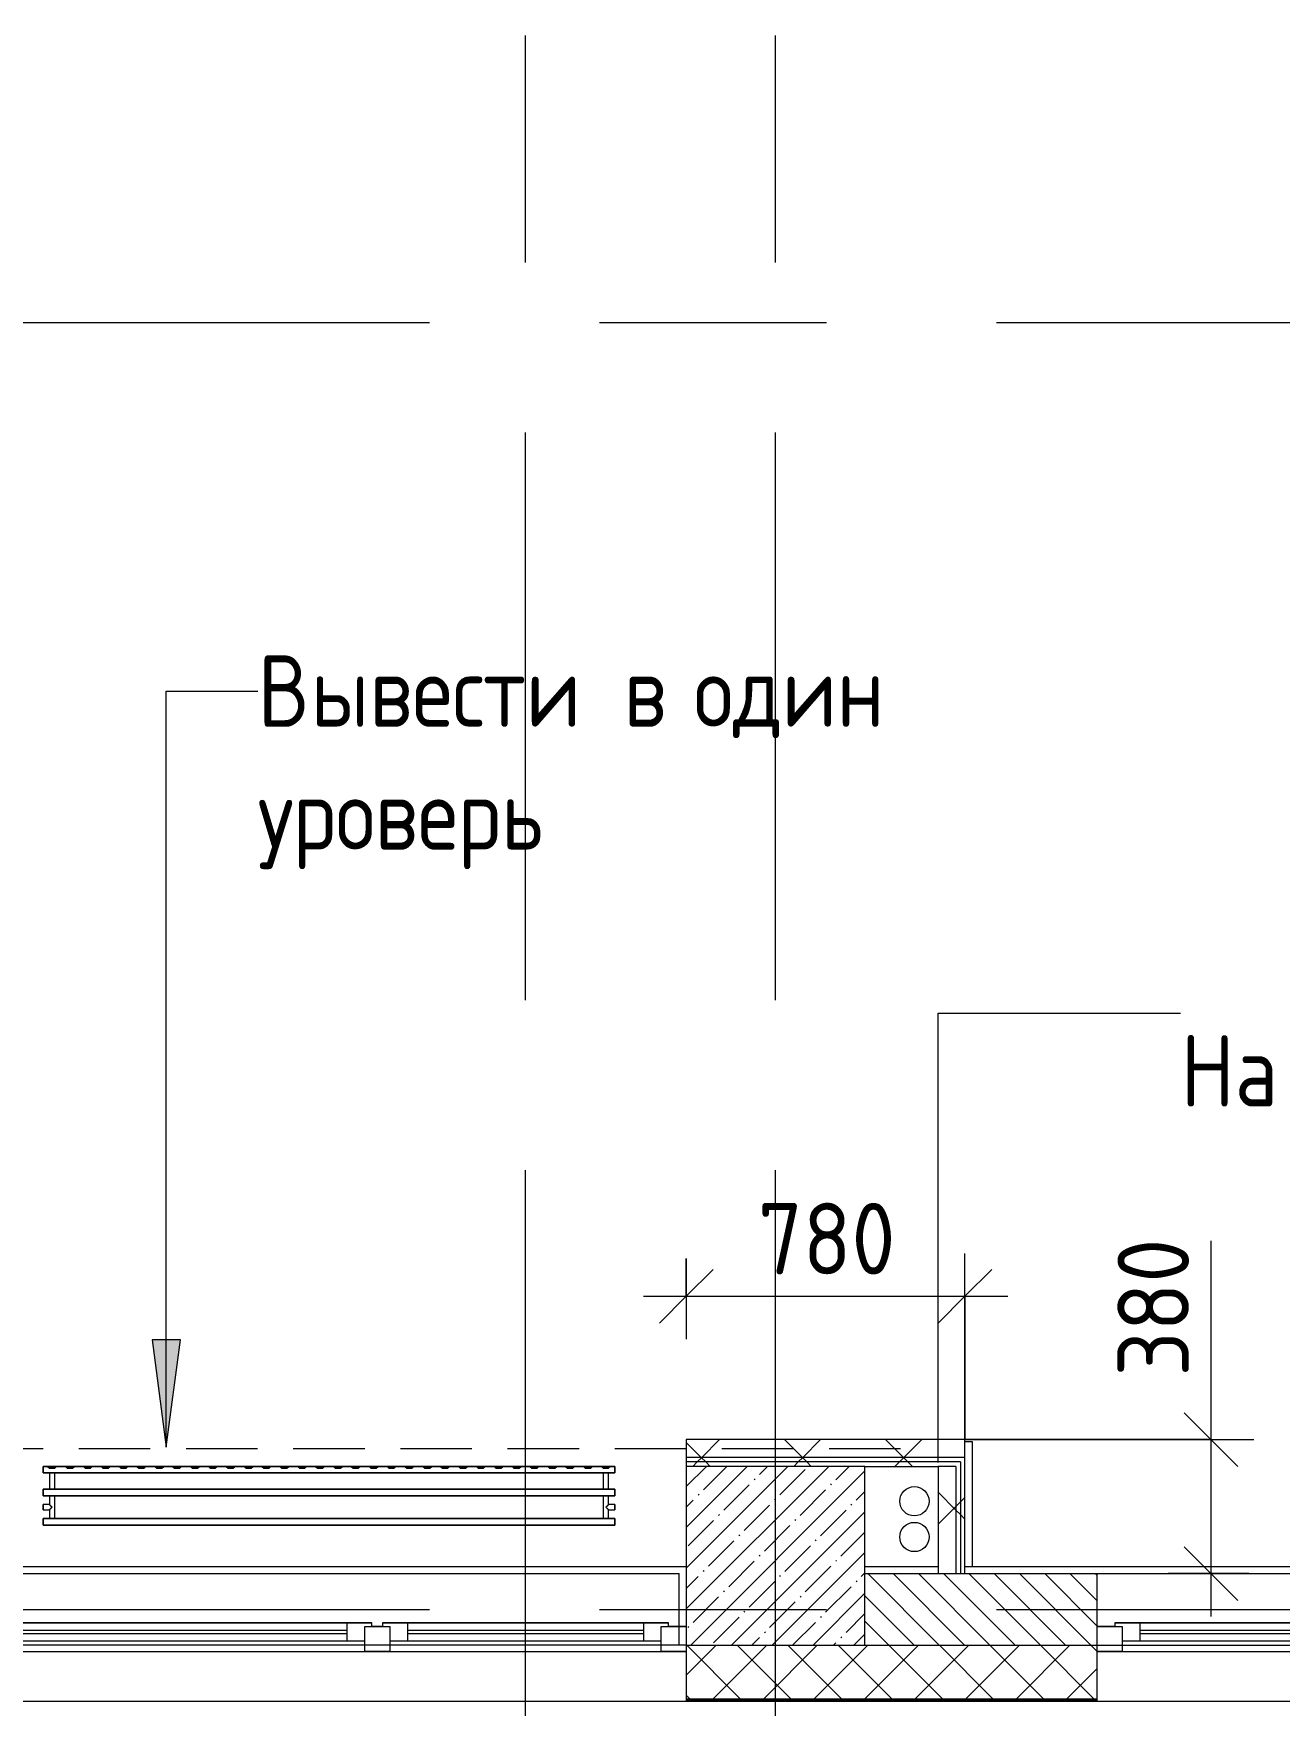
# Model space of a CAD drawing. Header units: millimetres. Extents: x 35143 to 244272, y -8553 to 29000.
# Drawn here: x 59083 to 62571, y -269 to 4409 of the extents above; entities that cross this region are included whole.
import ezdxf

# ---------------------------------------------------------------- set-up
doc = ezdxf.new("R2010")
doc.units = ezdxf.units.MM
doc.linetypes.add('ADSK_Штрих_ш2 п1', pattern=[300, 200, -100])
doc.linetypes.add('Осевая', pattern=[3175, 635, -476.25, 1587.5, -476.25])
for name, color, linetype, lineweight in [('A-ANNO-DIMS', 7, 'Continuous', 9), ('A-ANNO-DIMS-100', 7, 'Continuous', 9), ('A-DETL', 7, 'Continuous', 9), ('A-DETL-1', 7, 'ADSK_Штрих_ш2 п1', 9), ('A-GLAZ', 7, 'Continuous', 9), ('A-WALL', 7, 'Continuous', 9), ('A-WALL-1', 7, 'Continuous', 13), ('A-WALL-IDEN', 7, 'Continuous', 9), ('I-WALL', 7, 'Continuous', 9), ('S-COLS', 7, 'Continuous', 9), ('Оси', 7, 'Continuous', 9), ('Оси-2', 7, 'Осевая', 9)]:
    doc.layers.add(name, color=color, linetype=linetype, lineweight=lineweight)
for name, color, linetype, lineweight, true_color in [('A-FLOR-1', 7, 'Continuous', 9, 0xaaaaaa), ('A-WALL-2', 7, 'Continuous', 13, 0x008040), ('G-ANNO-TEXT-1', 7, 'Continuous', 9, 0x3c3c3c), ('I-WALL-2', 7, 'Continuous', 9, 0x008040), ('M-EQPM-1', 7, 'Continuous', 9, 0xaaaaaa)]:
    doc.layers.add(name, color=color, linetype=linetype, lineweight=lineweight, true_color=true_color)
doc.styles.add('GOST Common_1', font='GOST_Common.ttf', dxfattribs={"width": 0.9, "height": 200})
doc.styles.add('ISOCPEUR_1', font='isocpeur.ttf', dxfattribs={"width": 0.9, "height": 200})
doc.dimstyles.new('ISO-2_0_0_9К_Средний_округл2', dxfattribs={"dimscale": 304.8, "dimtxt": 199.196235, "dimasz": 0.492126, "dimexe": 0.393701, "dimexo": 0, "dimgap": 0, "dimtad": 1, "dimdec": 0, "dimrnd": 10, "dimzin": 0, "dimdsep": 46, "dimtxsty": 'ISOCPEUR_1', "dimblk1": 'OBLIQUE', "dimblk2": 'OBLIQUE', "dimsah": 1, "dimcen": 0.09, "dimdle": 0.393701, "dimazin": 0, "dimtfac": 1, "dimtdec": 4, "dimtix": 1, "dimtmove": 0, "dimatfit": 3, "dimfxl": 1, "dimtvp": 1, "dimtolj": 1, "dimtzin": 0, "dimarcsym": 2})
doc.dimstyles.new('ISO-2_0_0_9К_Средний_округл2_1', dxfattribs={"dimscale": 304.8, "dimtxt": 199.196235, "dimasz": 0.492126, "dimexe": 0.393701, "dimexo": 0, "dimgap": 0, "dimtad": 1, "dimdec": 0, "dimrnd": 10, "dimzin": 0, "dimdsep": 46, "dimtxsty": 'ISOCPEUR_1', "dimblk1": 'OBLIQUE', "dimblk2": 'OBLIQUE', "dimsah": 1, "dimcen": 0.09, "dimdle": 0.393701, "dimazin": 0, "dimtfac": 1, "dimtdec": 4, "dimtix": 1, "dimtmove": 1, "dimatfit": 3, "dimfxl": 1, "dimtvp": 1, "dimtolj": 1, "dimtzin": 0, "dimarcsym": 2})
pattern_1 = [(45, (0, 0), (-141.42136, 141.42136), []), (135, (0, 0), (-141.42136, -141.42136), [])]

# ---------------------------------------------------------------- blocks, each defined once
blk = doc.blocks.new('BSC_Колонна _Прямоугольная - 500х500-V9-План монтажа стен и перегородок 2 этажа в осях 12-23')
at = {"layer": 'S-COLS'}
h = blk.add_hatch(dxfattribs=at)
h.set_pattern_fill('FP_10', color=256, style=0, pattern_type=2)
h.set_pattern_definition([(45, (-61160, -150), (-57.02463, 57.02463), []), (45, (-61102.975, -150), (-57.02463, 57.02463), [100.806, -20.161, 3.353, -16.808])])
h.paths.add_polyline_path([(-250, -250), (250, -250), (250, 250), (-250, 250), (-250, 184.5)])
for p, q in [((250, 250), (-250, 250)), ((-250, 250), (-250, -250)), ((250, -250), (250, 250)), ((-250, -250), (250, -250))]:
    blk.add_line(p, q, dxfattribs=at)
blk = doc.blocks.new('120_Окно_СКБ_2Ст - 120_Окно_СКБ_2Ст 3100х2500 _мал_створка слева_-22446080-План монтажа стен и перегородок 2 этажа в осях 12-23')
at = {"layer": 'A-GLAZ'}
for p, q in [((-1550, -127), (-1550, -57)), ((-1550, -57), (-1480, -57)), ((1550, -57), (-1550, -57)), ((-1480, -57), (-1480, -127)), ((650, -87), (-1480, -87)), ((-1480, -87), (-1480, -127)), ((-1430, -137), (-1430, -87)), ((600, -137), (600, -87)), ((650, -127), (650, -57)), ((650, -57), (720, -57)), ((650, -127), (650, -87)), ((720, -57), (720, -127)), ((1480, -87), (720, -87)), ((720, -87), (720, -127)), ((770, -137), (770, -87)), ((1430, -137), (1430, -87)), ((1480, -127), (1480, -57)), ((1480, -57), (1550, -57)), ((1480, -127), (1480, -87)), ((1550, -57), (1550, -127)), ((-1480, -127), (-1550, -127)), ((-1550, -127), (-1500, -127)), ((-1480, -127), (-1500, -127)), ((-1500, -127), (-1500, -137)), ((-1500, -137), (670, -137)), ((670, -137), (-1500, -137)), ((-1430, -107), (600, -107)), ((600, -117), (-1430, -117)), ((720, -127), (650, -127)), ((670, -127), (650, -127)), ((670, -127), (700, -127)), ((670, -137), (670, -127)), ((720, -127), (700, -127)), ((700, -127), (700, -137)), ((700, -137), (1500, -137)), ((1500, -137), (700, -137)), ((770, -107), (1430, -107)), ((1430, -117), (770, -117)), ((1550, -127), (1480, -127)), ((1500, -127), (1480, -127)), ((1500, -127), (1550, -127)), ((1500, -137), (1500, -127))]:
    blk.add_line(p, q, dxfattribs=at)
blk = doc.blocks.new('120_Окно_СКБ_2Ст - 120_Окно_СКБ_2Ст 2100х2500 _мал створка СЛЕВА_-22446485-План монтажа стен и перегородок 2 этажа в осях 12-23')
at = {"layer": 'A-GLAZ'}
for p, q in [((-1050, -127), (-1050, -57)), ((-1050, -57), (-980, -57)), ((1050, -57), (-1050, -57)), ((-980, -57), (-980, -127)), ((-220, -87), (-980, -87)), ((-980, -87), (-980, -127)), ((-930, -137), (-930, -87)), ((-270, -137), (-270, -87)), ((-220, -127), (-220, -57)), ((-220, -57), (-150, -57)), ((-220, -127), (-220, -87)), ((-150, -57), (-150, -127)), ((980, -87), (-150, -87)), ((-150, -87), (-150, -127)), ((-100, -137), (-100, -87)), ((930, -137), (930, -87)), ((980, -127), (980, -57)), ((980, -57), (1050, -57)), ((980, -127), (980, -87)), ((1050, -57), (1050, -127)), ((-980, -127), (-1050, -127)), ((-1050, -127), (-1000, -127)), ((-980, -127), (-1000, -127)), ((-1000, -127), (-1000, -137)), ((-1000, -137), (-200, -137)), ((-200, -137), (-1000, -137)), ((-930, -107), (-270, -107)), ((-270, -117), (-930, -117)), ((-150, -127), (-220, -127)), ((-200, -127), (-220, -127)), ((-200, -127), (-170, -127)), ((-200, -137), (-200, -127)), ((-150, -127), (-170, -127)), ((-170, -127), (-170, -137)), ((-170, -137), (1000, -137)), ((1000, -137), (-170, -137)), ((-100, -107), (930, -107)), ((930, -117), (-100, -117)), ((1050, -127), (980, -127)), ((1000, -127), (980, -127)), ((1000, -127), (1050, -127)), ((1000, -137), (1000, -127))]:
    blk.add_line(p, q, dxfattribs=at)
blk = doc.blocks.new('radiator_prado_classic_z_tip_30_po exemplyaru - Classic Z Тип 30-500-V59-План монтажа стен и перегородок 2 этажа в осях 12-23')
at = {"layer": 'M-EQPM-1'}
for p, q in [((0, 228), (0, 210)), ((1600, 228), (0, 228)), ((0, 210), (0, 228)), ((0, 228), (12.5, 228)), ((0, 210), (1600, 210)), ((17.5, 210), (0, 210)), ((12.5, 228), (37.5, 228)), ((37.5, 228), (12.5, 228)), ((12.5, 228), (37.5, 228)), ((12.5, 228), (17.5, 223)), ((12.5, 228), (17.5, 223)), ((32.5, 223), (17.5, 223)), ((17.5, 223), (32.5, 223)), ((17.5, 210), (17.5, 164)), ((17.5, 210), (17.5, 164)), ((32.5, 210), (17.5, 210)), ((17.5, 210), (32.5, 210)), ((32.5, 210), (17.5, 210)), ((17.5, 210), (32.5, 210)), ((31.5, 210), (18.5, 210)), ((32.5, 223), (37.5, 228)), ((37.5, 228), (32.5, 223)), ((32.5, 164), (32.5, 210)), ((32.5, 164), (32.5, 210)), ((1567.5, 210), (32.5, 210)), ((37.5, 228), (62.5, 228)), ((62.5, 228), (87.5, 228)), ((87.5, 228), (62.5, 228)), ((62.5, 228), (87.5, 228)), ((62.5, 228), (67.5, 223)), ((62.5, 228), (67.5, 223)), ((82.5, 223), (67.5, 223)), ((67.5, 223), (82.5, 223)), ((82.5, 223), (87.5, 228)), ((87.5, 228), (82.5, 223)), ((87.5, 228), (112.5, 228)), ((112.5, 228), (137.5, 228)), ((137.5, 228), (112.5, 228)), ((112.5, 228), (137.5, 228)), ((112.5, 228), (117.5, 223)), ((112.5, 228), (117.5, 223)), ((132.5, 223), (117.5, 223)), ((117.5, 223), (132.5, 223)), ((132.5, 223), (137.5, 228)), ((137.5, 228), (132.5, 223)), ((138.4, 228), (162.5, 228)), ((162.5, 228), (187.5, 228)), ((187.5, 228), (162.5, 228)), ((162.5, 228), (187.5, 228)), ((162.5, 228), (167.5, 223)), ((162.5, 228), (167.5, 223)), ((182.5, 223), (167.5, 223)), ((167.5, 223), (182.5, 223)), ((182.5, 223), (187.5, 228)), ((187.5, 228), (182.5, 223)), ((187.5, 228), (212.5, 228)), ((212.5, 228), (237.5, 228)), ((237.5, 228), (212.5, 228)), ((212.5, 228), (237.5, 228)), ((212.5, 228), (217.5, 223)), ((212.5, 228), (217.5, 223)), ((232.5, 223), (217.5, 223)), ((217.5, 223), (232.5, 223)), ((232.5, 223), (237.5, 228)), ((237.5, 228), (232.5, 223)), ((237.5, 228), (262.5, 228)), ((262.5, 228), (287.5, 228)), ((287.5, 228), (262.5, 228)), ((262.5, 228), (287.5, 228)), ((262.5, 228), (267.5, 223)), ((262.5, 228), (267.5, 223)), ((282.5, 223), (267.5, 223)), ((267.5, 223), (282.5, 223)), ((282.5, 223), (287.5, 228)), ((287.5, 228), (282.5, 223)), ((287.5, 228), (312.5, 228)), ((312.5, 228), (337.5, 228)), ((337.5, 228), (312.5, 228)), ((312.5, 228), (337.5, 228)), ((312.5, 228), (317.5, 223)), ((312.5, 228), (317.5, 223)), ((332.5, 223), (317.5, 223)), ((317.5, 223), (332.5, 223)), ((332.5, 223), (337.5, 228)), ((337.5, 228), (332.5, 223)), ((337.5, 228), (362.5, 228)), ((362.5, 228), (387.5, 228)), ((387.5, 228), (362.5, 228)), ((362.5, 228), (387.5, 228)), ((362.5, 228), (367.5, 223)), ((362.5, 228), (367.5, 223)), ((382.5, 223), (367.5, 223)), ((367.5, 223), (382.5, 223)), ((382.5, 223), (387.5, 228)), ((387.5, 228), (382.5, 223)), ((387.5, 228), (412.5, 228)), ((412.5, 228), (437.5, 228)), ((437.5, 228), (412.5, 228)), ((412.5, 228), (437.5, 228)), ((412.5, 228), (417.5, 223)), ((412.5, 228), (417.5, 223)), ((432.5, 223), (417.5, 223)), ((417.5, 223), (432.5, 223)), ((432.5, 223), (437.5, 228)), ((437.5, 228), (432.5, 223)), ((437.5, 228), (462.5, 228)), ((462.5, 228), (487.5, 228)), ((487.5, 228), (462.5, 228)), ((462.5, 228), (487.5, 228)), ((462.5, 228), (467.5, 223)), ((462.5, 228), (467.5, 223)), ((482.5, 223), (467.5, 223)), ((467.5, 223), (482.5, 223)), ((482.5, 223), (487.5, 228)), ((487.5, 228), (482.5, 223)), ((487.5, 228), (512.5, 228)), ((512.5, 228), (537.5, 228)), ((537.5, 228), (512.5, 228)), ((512.5, 228), (537.5, 228)), ((512.5, 228), (517.5, 223)), ((512.5, 228), (517.5, 223)), ((532.5, 223), (517.5, 223)), ((517.5, 223), (532.5, 223)), ((532.5, 223), (537.5, 228)), ((537.5, 228), (532.5, 223)), ((537.5, 228), (562.5, 228)), ((562.5, 228), (587.5, 228)), ((587.5, 228), (562.5, 228)), ((562.5, 228), (587.5, 228)), ((562.5, 228), (567.5, 223)), ((562.5, 228), (567.5, 223)), ((582.5, 223), (567.5, 223)), ((567.5, 223), (582.5, 223)), ((582.5, 223), (587.5, 228)), ((587.5, 228), (582.5, 223)), ((587.5, 228), (612.5, 228)), ((612.5, 228), (637.5, 228)), ((637.5, 228), (612.5, 228)), ((612.5, 228), (637.5, 228)), ((612.5, 228), (617.5, 223)), ((612.5, 228), (617.5, 223)), ((632.5, 223), (617.5, 223)), ((617.5, 223), (632.5, 223)), ((632.5, 223), (637.5, 228)), ((637.5, 228), (632.5, 223)), ((637.5, 228), (662.5, 228)), ((662.5, 228), (687.5, 228)), ((687.5, 228), (662.5, 228)), ((662.5, 228), (687.5, 228)), ((662.5, 228), (667.5, 223)), ((662.5, 228), (667.5, 223)), ((682.5, 223), (667.5, 223)), ((667.5, 223), (682.5, 223)), ((682.5, 223), (687.5, 228)), ((687.5, 228), (682.5, 223)), ((687.5, 228), (712.5, 228)), ((712.5, 228), (737.5, 228)), ((737.5, 228), (712.5, 228)), ((712.5, 228), (737.5, 228)), ((712.5, 228), (717.5, 223)), ((712.5, 228), (717.5, 223)), ((732.5, 223), (717.5, 223)), ((717.5, 223), (732.5, 223)), ((732.5, 223), (737.5, 228)), ((737.5, 228), (732.5, 223)), ((737.5, 228), (762.5, 228)), ((762.5, 228), (787.5, 228)), ((787.5, 228), (762.5, 228)), ((762.5, 228), (787.5, 228)), ((762.5, 228), (767.5, 223)), ((762.5, 228), (767.5, 223)), ((782.5, 223), (767.5, 223)), ((767.5, 223), (782.5, 223)), ((782.5, 223), (787.5, 228)), ((787.5, 228), (782.5, 223)), ((787.5, 228), (812.5, 228)), ((812.5, 228), (837.5, 228)), ((837.5, 228), (812.5, 228)), ((812.5, 228), (837.5, 228)), ((812.5, 228), (817.5, 223)), ((812.5, 228), (817.5, 223)), ((832.5, 223), (817.5, 223)), ((817.5, 223), (832.5, 223)), ((832.5, 223), (837.5, 228)), ((837.5, 228), (832.5, 223)), ((837.5, 228), (862.5, 228)), ((862.5, 228), (887.5, 228)), ((887.5, 228), (862.5, 228)), ((862.5, 228), (887.5, 228)), ((862.5, 228), (867.5, 223)), ((862.5, 228), (867.5, 223)), ((882.5, 223), (867.5, 223)), ((867.5, 223), (882.5, 223)), ((882.5, 223), (887.5, 228)), ((887.5, 228), (882.5, 223)), ((887.5, 228), (912.5, 228)), ((912.5, 228), (937.5, 228)), ((937.5, 228), (912.5, 228)), ((912.5, 228), (937.5, 228)), ((912.5, 228), (917.5, 223)), ((912.5, 228), (917.5, 223)), ((932.5, 223), (917.5, 223)), ((917.5, 223), (932.5, 223)), ((932.5, 223), (937.5, 228)), ((937.5, 228), (932.5, 223)), ((937.5, 228), (962.5, 228)), ((962.5, 228), (987.5, 228)), ((987.5, 228), (962.5, 228)), ((962.5, 228), (987.5, 228)), ((962.5, 228), (967.5, 223)), ((962.5, 228), (967.5, 223)), ((982.5, 223), (967.5, 223)), ((967.5, 223), (982.5, 223)), ((982.5, 223), (987.5, 228)), ((987.5, 228), (982.5, 223)), ((987.5, 228), (1012.5, 228)), ((1012.5, 228), (1037.5, 228)), ((1037.5, 228), (1012.5, 228)), ((1012.5, 228), (1037.5, 228)), ((1012.5, 228), (1017.5, 223)), ((1012.5, 228), (1017.5, 223)), ((1032.5, 223), (1017.5, 223)), ((1017.5, 223), (1032.5, 223)), ((1032.5, 223), (1037.5, 228)), ((1037.5, 228), (1032.5, 223)), ((1037.5, 228), (1062.5, 228)), ((1062.5, 228), (1087.5, 228)), ((1087.5, 228), (1062.5, 228)), ((1062.5, 228), (1087.5, 228)), ((1062.5, 228), (1067.5, 223)), ((1062.5, 228), (1067.5, 223)), ((1082.5, 223), (1067.5, 223)), ((1067.5, 223), (1082.5, 223)), ((1082.5, 223), (1087.5, 228)), ((1087.5, 228), (1082.5, 223)), ((1087.5, 228), (1112.5, 228)), ((1112.5, 228), (1137.5, 228)), ((1137.5, 228), (1112.5, 228)), ((1112.5, 228), (1137.5, 228)), ((1112.5, 228), (1117.5, 223)), ((1112.5, 228), (1117.5, 223)), ((1132.5, 223), (1117.5, 223)), ((1117.5, 223), (1132.5, 223)), ((1132.5, 223), (1137.5, 228)), ((1137.5, 228), (1132.5, 223)), ((1137.5, 228), (1162.5, 228)), ((1162.5, 228), (1187.5, 228)), ((1187.5, 228), (1162.5, 228)), ((1162.5, 228), (1187.5, 228)), ((1162.5, 228), (1167.5, 223)), ((1162.5, 228), (1167.5, 223)), ((1182.5, 223), (1167.5, 223)), ((1167.5, 223), (1182.5, 223)), ((1182.5, 223), (1187.5, 228)), ((1187.5, 228), (1182.5, 223)), ((1187.5, 228), (1212.5, 228)), ((1212.5, 228), (1237.5, 228)), ((1237.5, 228), (1212.5, 228)), ((1212.5, 228), (1237.5, 228)), ((1212.5, 228), (1217.5, 223)), ((1212.5, 228), (1217.5, 223)), ((1232.5, 223), (1217.5, 223)), ((1217.5, 223), (1232.5, 223)), ((1232.5, 223), (1237.5, 228)), ((1237.5, 228), (1232.5, 223)), ((1237.5, 228), (1262.5, 228)), ((1262.5, 228), (1287.5, 228)), ((1287.5, 228), (1262.5, 228)), ((1262.5, 228), (1287.5, 228)), ((1262.5, 228), (1267.5, 223)), ((1262.5, 228), (1267.5, 223)), ((1282.5, 223), (1267.5, 223)), ((1267.5, 223), (1282.5, 223)), ((1282.5, 223), (1287.5, 228)), ((1287.5, 228), (1282.5, 223)), ((1287.5, 228), (1312.5, 228)), ((1312.5, 228), (1337.5, 228)), ((1337.5, 228), (1312.5, 228)), ((1312.5, 228), (1337.5, 228)), ((1312.5, 228), (1317.5, 223)), ((1312.5, 228), (1317.5, 223)), ((1332.5, 223), (1317.5, 223)), ((1317.5, 223), (1332.5, 223)), ((1332.5, 223), (1337.5, 228)), ((1337.5, 228), (1332.5, 223)), ((1337.5, 228), (1362.5, 228)), ((1362.5, 228), (1387.5, 228)), ((1387.5, 228), (1362.5, 228)), ((1362.5, 228), (1387.5, 228)), ((1362.5, 228), (1367.5, 223)), ((1362.5, 228), (1367.5, 223)), ((1382.5, 223), (1367.5, 223)), ((1367.5, 223), (1382.5, 223)), ((1382.5, 223), (1387.5, 228)), ((1387.5, 228), (1382.5, 223)), ((1387.5, 228), (1412.5, 228)), ((1437.5, 228), (1412.5, 228)), ((1412.5, 228), (1437.5, 228)), ((1412.5, 228), (1417.5, 223)), ((1412.5, 228), (1417.5, 223)), ((1412.6, 228), (1437.5, 228)), ((1432.5, 223), (1417.5, 223)), ((1417.5, 223), (1432.5, 223)), ((1432.5, 223), (1437.5, 228)), ((1437.5, 228), (1432.5, 223)), ((1437.5, 228), (1462.5, 228)), ((1462.5, 228), (1487.5, 228)), ((1487.5, 228), (1462.5, 228)), ((1462.5, 228), (1487.5, 228)), ((1462.5, 228), (1467.5, 223)), ((1462.5, 228), (1467.5, 223)), ((1482.5, 223), (1467.5, 223)), ((1467.5, 223), (1482.5, 223)), ((1482.5, 223), (1487.5, 228)), ((1487.5, 228), (1482.5, 223)), ((1487.5, 228), (1512.5, 228)), ((1512.5, 228), (1537.5, 228)), ((1537.5, 228), (1512.5, 228)), ((1512.5, 228), (1537.5, 228)), ((1512.5, 228), (1517.5, 223)), ((1512.5, 228), (1517.5, 223)), ((1532.5, 223), (1517.5, 223)), ((1517.5, 223), (1532.5, 223)), ((1532.5, 223), (1537.5, 228)), ((1537.5, 228), (1532.5, 223)), ((1537.5, 228), (1562.5, 228)), ((1562.5, 228), (1587.5, 228)), ((1587.5, 228), (1562.5, 228)), ((1562.5, 228), (1587.5, 228)), ((1562.5, 228), (1567.5, 223)), ((1562.5, 228), (1567.5, 223)), ((1582.5, 223), (1567.5, 223)), ((1567.5, 223), (1582.5, 223)), ((1567.5, 210), (1567.5, 164)), ((1567.5, 210), (1567.5, 164)), ((1582.2, 210), (1567.5, 210)), ((1567.5, 210), (1582.5, 210)), ((1567.8, 210), (1567.5, 210)), ((1567.5, 210), (1576.9, 210)), ((1582.5, 210), (1567.8, 210)), ((1581.5, 210), (1568.5, 210)), ((1576.9, 210), (1578.7, 210)), ((1578.7, 210), (1582.2, 210)), ((1582.5, 210), (1582.2, 210)), ((1582.2, 210), (1582.5, 210)), ((1582.5, 223), (1587.5, 228)), ((1587.5, 228), (1582.5, 223)), ((1582.5, 164), (1582.5, 210)), ((1582.5, 164), (1582.5, 210)), ((1600, 210), (1582.5, 210)), ((1587.5, 228), (1600, 228)), ((1600, 210), (1600, 228)), ((1600, 228), (1600, 210)), ((1600, 164), (0, 164)), ((0, 164), (0, 146)), ((0, 146), (0, 164)), ((0, 164), (17.5, 164)), ((0, 146), (1600, 146)), ((17.5, 146), (0, 146)), ((32.5, 164), (17.5, 164)), ((17.5, 164), (17.8, 164)), ((17.8, 164), (17.5, 164)), ((17.5, 164), (32.5, 164)), ((17.5, 146), (17.5, 121.5)), ((17.5, 146), (17.5, 121.5)), ((17.5, 146), (32.5, 146)), ((17.8, 146), (17.5, 146)), ((17.5, 146), (32.5, 146)), ((32.5, 146), (17.5, 146)), ((17.8, 164), (18.5, 164)), ((18.5, 164), (17.8, 164)), ((18.5, 146), (17.8, 146)), ((18.5, 164), (21.2, 164)), ((19.7, 164), (18.5, 164)), ((18.5, 164), (31.5, 164)), ((23.1, 146), (18.5, 146)), ((31.5, 146), (18.5, 146)), ((32.5, 164), (19.7, 164)), ((21.2, 164), (32.5, 164)), ((25, 146), (23.1, 146)), ((26.9, 146), (25, 146)), ((28.7, 146), (26.9, 146)), ((30.3, 146), (28.7, 146)), ((31.5, 146), (30.3, 146)), ((32.2, 146), (31.5, 146)), ((32.5, 146), (32.2, 146)), ((32.5, 164), (1567.5, 164)), ((32.5, 82), (32.5, 146)), ((32.5, 82), (32.5, 146)), ((1567.5, 146), (32.5, 146)), ((1582.2, 164), (1567.5, 164)), ((1567.5, 164), (1582.5, 164)), ((1582.5, 164), (1567.5, 164)), ((1567.5, 164), (1582.5, 164)), ((1567.5, 146), (1567.5, 82)), ((1567.5, 146), (1567.5, 82)), ((1567.5, 146), (1580.3, 146)), ((1582.5, 146), (1567.5, 146)), ((1567.5, 146), (1578.7, 146)), ((1582.5, 146), (1567.5, 146)), ((1568.5, 164), (1581.5, 164)), ((1581.5, 146), (1568.5, 146)), ((1578.7, 146), (1582.5, 146)), ((1580.3, 146), (1582.5, 146)), ((1582.5, 164), (1582.2, 164)), ((1582.5, 164), (1600, 164)), ((1582.5, 121.5), (1582.5, 146)), ((1582.5, 121.5), (1582.5, 146)), ((1600, 146), (1582.5, 146)), ((1600, 146), (1600, 164)), ((1600, 164), (1600, 146)), ((17.5, 121.5), (0, 121.5)), ((17.5, 121.5), (0, 121.5)), ((0, 121.5), (0, 121.2)), ((0, 106.5), (0, 121.5)), ((0, 121.2), (0, 106.8)), ((0, 121.2), (0, 120.5)), ((0, 120.5), (0, 121.2)), ((0, 121.2), (0, 121.2)), ((0, 120.5), (0, 119.3)), ((0, 119.3), (0, 120.5)), ((0, 119.3), (0, 117.8)), ((0, 117.8), (0, 119.3)), ((0, 117.8), (0, 115.9)), ((0, 115.9), (0, 117.8)), ((0, 115.9), (0, 114)), ((0, 114), (0, 115.9)), ((0, 114), (0, 112.1)), ((0, 112.1), (0, 114)), ((0, 112.1), (0, 110.2)), ((0, 110.2), (0, 112.1)), ((0, 110.2), (0, 108.7)), ((0, 108.7), (0, 110.2)), ((0, 108.7), (0, 106.8)), ((0, 106.8), (0, 108.7)), ((0, 106.8), (0, 106.5)), ((0, 106.8), (0, 106.8)), ((0, 106.5), (17.5, 106.5)), ((0, 106.5), (17.5, 106.5)), ((17.5, 106.5), (17.5, 82)), ((17.5, 106.5), (17.5, 82)), ((1600, 121.5), (1582.5, 121.5)), ((1600, 121.5), (1582.5, 121.5)), ((1582.5, 82), (1582.5, 106.5)), ((1582.5, 106.5), (1600, 106.5)), ((1582.5, 82), (1582.5, 106.5)), ((1582.5, 106.5), (1600, 106.5)), ((1600, 121.5), (1600, 106.5)), ((1600, 121.2), (1600, 121.5)), ((1600, 121.5), (1600, 121.2)), ((1600, 121.2), (1600, 121.5)), ((1600, 106.8), (1600, 121.2)), ((1600, 121.2), (1600, 106.8)), ((1600, 106.8), (1600, 121.2)), ((1600, 106.5), (1600, 106.8)), ((1600, 106.8), (1600, 106.5)), ((1600, 106.5), (1600, 106.8)), ((1600, 82), (0, 82)), ((0, 82), (0, 64)), ((0, 64), (0, 82)), ((0, 82), (17.5, 82)), ((1600, 64), (0, 64)), ((0, 64), (1600, 64)), ((31.5, 82), (17.5, 82)), ((17.5, 82), (23.1, 82)), ((32.5, 82), (17.5, 82)), ((17.5, 82), (32.5, 82)), ((18.5, 82), (31.5, 82)), ((23.1, 82), (32.5, 82)), ((32.2, 82), (31.5, 82)), ((32.5, 82), (32.2, 82)), ((32.5, 82), (1567.5, 82)), ((1582.5, 82), (1567.5, 82)), ((1567.5, 82), (1582.5, 82)), ((1571.2, 82), (1567.5, 82)), ((1567.5, 82), (1582.5, 82)), ((1568.5, 82), (1581.5, 82)), ((1575, 82), (1571.2, 82)), ((1576.9, 82), (1575, 82)), ((1578.7, 82), (1576.9, 82)), ((1582.5, 82), (1578.7, 82)), ((1582.5, 82), (1600, 82)), ((1600, 64), (1600, 82)), ((1600, 82), (1600, 64))]:
    blk.add_line(p, q, dxfattribs=at)
for points, knots in [([(17.8, 121.2), (17.7, 121.3), (17.7, 121.3), (17.5, 121.5), (17.5, 121.5), (17.5, 121.5)], [0.8571429, 0.8571429, 0.8571429, 0.8571429, 0.8928571, 0.9285714, 1, 1, 1, 1]), ([(17.5, 121.5), (17.5, 121.5), (17.5, 121.5), (17.7, 121.3), (17.7, 121.3), (17.8, 121.2)], [0, 0, 0, 0, 0.0714286, 0.1071429, 0.1428571, 0.1428571, 0.1428571, 0.1428571]), ([(17.5, 121.5), (17.5, 121.5), (17.5, 121.5), (17.7, 121.3), (17.7, 121.3), (17.8, 121.2)], [0, 0, 0, 0, 0.0714286, 0.1071429, 0.1428571, 0.1428571, 0.1428571, 0.1428571]), ([(25, 114), (24.5, 114.5), (23.6, 115.4), (22.4, 116.6), (21.6, 117.4), (21.1, 117.9), (20.8, 118.2), (20.5, 118.5), (20.2, 118.8), (19.8, 119.1), (19.6, 119.4), (19.3, 119.7), (19, 120), (18.7, 120.3), (18.5, 120.5), (18.3, 120.7), (18.1, 120.9), (17.9, 121.1), (17.8, 121.2), (17.7, 121.3), (17.5, 121.5), (17.5, 121.5), (17.5, 121.5)], [0, 0, 0, 0, 0.142857, 0.285714, 0.357143, 0.392857, 0.428571, 0.464286, 0.5, 0.535714, 0.571429, 0.607143, 0.642857, 0.678571, 0.714286, 0.75, 0.785714, 0.821429, 0.857143, 0.892857, 0.928571, 1, 1, 1, 1]), ([(17.5, 106.5), (17.5, 106.5), (17.5, 106.5), (17.7, 106.7), (17.8, 106.8), (17.9, 106.9), (18.1, 107.1), (18.3, 107.3), (18.5, 107.5), (18.7, 107.7), (19, 108), (19.3, 108.3), (19.6, 108.6), (19.8, 108.9), (20.3, 109.3), (20.7, 109.7), (21.1, 110.1), (21.6, 110.6), (22.4, 111.4), (23.6, 112.6), (24.5, 113.5), (25, 114)], [0, 0, 0, 0, 0.071429, 0.107143, 0.142857, 0.178571, 0.214286, 0.25, 0.285714, 0.321429, 0.357143, 0.392857, 0.428571, 0.464286, 0.5, 0.571429, 0.607143, 0.642857, 0.714286, 0.857143, 1, 1, 1, 1]), ([(17.5, 106.5), (17.5, 106.5), (17.5, 106.5), (17.7, 106.7), (17.7, 106.7), (17.8, 106.8)], [0, 0, 0, 0, 0.0714286, 0.1071429, 0.1428571, 0.1428571, 0.1428571, 0.1428571]), ([(17.8, 106.8), (17.7, 106.7), (17.7, 106.7), (17.5, 106.5), (17.5, 106.5), (17.5, 106.5)], [0.8571429, 0.8571429, 0.8571429, 0.8571429, 0.8928571, 0.9285714, 1, 1, 1, 1]), ([(17.8, 106.8), (17.7, 106.7), (17.7, 106.7), (17.5, 106.5), (17.5, 106.5), (17.5, 106.5)], [0.8571429, 0.8571429, 0.8571429, 0.8571429, 0.8928571, 0.9285714, 1, 1, 1, 1]), ([(17.8, 106.8), (17.8, 106.8), (17.9, 106.9), (18.1, 107.1), (18.3, 107.3), (18.5, 107.5), (18.7, 107.7), (19, 108), (19.3, 108.3), (19.6, 108.6), (19.9, 108.8), (20.3, 109.3), (20.6, 109.6), (20.8, 109.8)], [0.1428571, 0.1428571, 0.1428571, 0.1428571, 0.1785714, 0.2142857, 0.25, 0.2857143, 0.3214286, 0.3571429, 0.3928571, 0.4285714, 0.4642857, 0.5, 0.5714286, 0.5714286, 0.5714286, 0.5714286]), ([(19.6, 119.4), (19.7, 119.3), (19.9, 119.2), (20.3, 118.7), (20.6, 118.4), (20.8, 118.2)], [0.4285714, 0.4285714, 0.4285714, 0.4285714, 0.4642857, 0.5, 0.5714286, 0.5714286, 0.5714286, 0.5714286]), ([(19.6, 119.4), (19.7, 119.3), (19.8, 119.1), (20.3, 118.7), (20.6, 118.4), (20.8, 118.2)], [0.4285714, 0.4285714, 0.4285714, 0.4285714, 0.4642857, 0.5, 0.5714286, 0.5714286, 0.5714286, 0.5714286]), ([(22.1, 116.9), (21.9, 117.1), (21.6, 117.4), (21.1, 117.9), (20.9, 118.1), (20.8, 118.2)], [0.2857143, 0.2857143, 0.2857143, 0.2857143, 0.3571429, 0.3928571, 0.4285714, 0.4285714, 0.4285714, 0.4285714]), ([(20.8, 118.2), (20.9, 118.1), (21.1, 117.9), (21.6, 117.4), (21.9, 117.1), (22.1, 116.9)], [0.5714286, 0.5714286, 0.5714286, 0.5714286, 0.6071429, 0.6428571, 0.7142857, 0.7142857, 0.7142857, 0.7142857]), ([(20.8, 118.2), (20.9, 118.1), (21.1, 117.9), (21.6, 117.4), (22.4, 116.6), (23.1, 115.9), (23.6, 115.4)], [0.5714286, 0.5714286, 0.5714286, 0.5714286, 0.6071429, 0.6428571, 0.7142857, 0.8571429, 0.8571429, 0.8571429, 0.8571429]), ([(20.8, 109.8), (20.9, 109.9), (21.1, 110.1), (21.6, 110.6), (21.9, 110.9), (22.1, 111.1)], [0.5714286, 0.5714286, 0.5714286, 0.5714286, 0.6071429, 0.6428571, 0.7142857, 0.7142857, 0.7142857, 0.7142857]), ([(22.1, 111.1), (21.9, 110.9), (21.6, 110.6), (21.1, 110.1), (20.9, 109.9), (20.8, 109.8)], [0.2857143, 0.2857143, 0.2857143, 0.2857143, 0.3571429, 0.3928571, 0.4285714, 0.4285714, 0.4285714, 0.4285714]), ([(22.1, 111.1), (21.9, 110.9), (21.6, 110.6), (21.1, 110.1), (20.9, 109.9), (20.8, 109.8)], [0.2857143, 0.2857143, 0.2857143, 0.2857143, 0.3571429, 0.3928571, 0.4285714, 0.4285714, 0.4285714, 0.4285714]), ([(1575, 114), (1575.5, 114.5), (1576.4, 115.4), (1577.6, 116.6), (1578.4, 117.4), (1578.9, 117.9), (1579.2, 118.2), (1579.5, 118.5), (1579.8, 118.8), (1580.1, 119.2), (1580.4, 119.4), (1580.7, 119.7), (1581, 120), (1581.3, 120.3), (1581.5, 120.5), (1581.7, 120.7), (1581.9, 120.9), (1582.1, 121.1), (1582.2, 121.2), (1582.3, 121.3), (1582.5, 121.5), (1582.5, 121.5), (1582.5, 121.5)], [0, 0, 0, 0, 0.142857, 0.285714, 0.357143, 0.392857, 0.428571, 0.464286, 0.5, 0.535714, 0.571429, 0.607143, 0.642857, 0.678571, 0.714286, 0.75, 0.785714, 0.821429, 0.857143, 0.892857, 0.928571, 1, 1, 1, 1]), ([(1582.5, 106.5), (1582.5, 106.5), (1582.5, 106.5), (1582.3, 106.7), (1582.2, 106.8), (1582.1, 106.9), (1581.9, 107.1), (1581.7, 107.3), (1581.5, 107.5), (1581.3, 107.7), (1581, 108), (1580.7, 108.3), (1580.4, 108.6), (1580.1, 108.8), (1579.7, 109.3), (1579.3, 109.7), (1578.9, 110.1), (1578.4, 110.6), (1577.6, 111.4), (1576.4, 112.6), (1575.5, 113.5), (1575, 114)], [0, 0, 0, 0, 0.071429, 0.107143, 0.142857, 0.178571, 0.214286, 0.25, 0.285714, 0.321429, 0.357143, 0.392857, 0.428571, 0.464286, 0.5, 0.571429, 0.607143, 0.642857, 0.714286, 0.857143, 1, 1, 1, 1]), ([(1582.2, 121.2), (1582.2, 121.2), (1582.1, 121.1), (1581.9, 120.9), (1581.7, 120.7), (1581.5, 120.5), (1581.3, 120.3), (1581, 120), (1580.7, 119.7), (1580.4, 119.4), (1580.1, 119.2), (1579.7, 118.7), (1579.3, 118.3), (1578.9, 117.9), (1578.4, 117.4), (1577.6, 116.6), (1576.9, 115.9), (1576.4, 115.4)], [0.1428571, 0.1428571, 0.1428571, 0.1428571, 0.1785714, 0.2142857, 0.25, 0.2857143, 0.3214286, 0.3571429, 0.3928571, 0.4285714, 0.4642857, 0.5, 0.5714286, 0.6071429, 0.6428571, 0.7142857, 0.8571429, 0.8571429, 0.8571429, 0.8571429]), ([(1582.2, 121.2), (1582.2, 121.2), (1582.1, 121.1), (1581.9, 120.9), (1581.7, 120.7), (1581.5, 120.5), (1581.3, 120.3), (1581, 120), (1580.7, 119.7), (1580.4, 119.4), (1580.1, 119.2), (1579.7, 118.7), (1579.3, 118.3), (1578.9, 117.9), (1578.4, 117.4), (1577.6, 116.6), (1576.9, 115.9), (1576.4, 115.4)], [0.1428571, 0.1428571, 0.1428571, 0.1428571, 0.1785714, 0.2142857, 0.25, 0.2857143, 0.3214286, 0.3571429, 0.3928571, 0.4285714, 0.4642857, 0.5, 0.5714286, 0.6071429, 0.6428571, 0.7142857, 0.8571429, 0.8571429, 0.8571429, 0.8571429]), ([(1576.4, 115.4), (1576.9, 115.9), (1577.6, 116.6), (1578.4, 117.4), (1578.9, 117.9), (1579.2, 118.2), (1579.5, 118.5), (1579.8, 118.8), (1580.1, 119.2), (1580.4, 119.4), (1580.7, 119.7), (1581, 120), (1581.3, 120.3), (1581.5, 120.5), (1581.7, 120.7), (1581.9, 120.9), (1582.1, 121.1), (1582.2, 121.2), (1582.2, 121.2)], [0.1428571, 0.1428571, 0.1428571, 0.1428571, 0.2857143, 0.3571429, 0.3928571, 0.4285714, 0.4642857, 0.5, 0.5357143, 0.5714286, 0.6071429, 0.6428571, 0.6785714, 0.7142857, 0.75, 0.7857143, 0.8214286, 0.8571429, 0.8571429, 0.8571429, 0.8571429]), ([(1577.9, 111.1), (1578.1, 110.9), (1578.4, 110.6), (1578.9, 110.1), (1579.2, 109.8), (1579.5, 109.5), (1579.8, 109.2), (1580.1, 108.8), (1580.4, 108.6), (1580.7, 108.3), (1581, 108), (1581.3, 107.7), (1581.5, 107.5), (1581.7, 107.3), (1581.9, 107.1), (1582.1, 106.9), (1582.2, 106.8), (1582.2, 106.8)], [0.2857143, 0.2857143, 0.2857143, 0.2857143, 0.3571429, 0.3928571, 0.4285714, 0.4642857, 0.5, 0.5357143, 0.5714286, 0.6071429, 0.6428571, 0.6785714, 0.7142857, 0.75, 0.7857143, 0.8214286, 0.8571429, 0.8571429, 0.8571429, 0.8571429]), ([(1577.9, 111.1), (1578.1, 110.9), (1578.4, 110.6), (1578.9, 110.1), (1579.1, 109.9), (1579.2, 109.8)], [0.2857143, 0.2857143, 0.2857143, 0.2857143, 0.3571429, 0.3928571, 0.4285714, 0.4285714, 0.4285714, 0.4285714]), ([(1582.2, 106.8), (1582.2, 106.8), (1582.1, 106.9), (1581.9, 107.1), (1581.7, 107.3), (1581.5, 107.5), (1581.3, 107.7), (1581, 108), (1580.7, 108.3), (1580.4, 108.6), (1580.1, 108.8), (1579.7, 109.3), (1579.3, 109.7), (1578.9, 110.1), (1578.4, 110.6), (1578.1, 110.9), (1577.9, 111.1)], [0.1428571, 0.1428571, 0.1428571, 0.1428571, 0.1785714, 0.2142857, 0.25, 0.2857143, 0.3214286, 0.3571429, 0.3928571, 0.4285714, 0.4642857, 0.5, 0.5714286, 0.6071429, 0.6428571, 0.7142857, 0.7142857, 0.7142857, 0.7142857]), ([(1582.5, 121.5), (1582.5, 121.5), (1582.5, 121.5), (1582.3, 121.3), (1582.3, 121.3), (1582.2, 121.2)], [0, 0, 0, 0, 0.0714286, 0.1071429, 0.1428571, 0.1428571, 0.1428571, 0.1428571]), ([(1582.5, 121.5), (1582.5, 121.5), (1582.5, 121.5), (1582.3, 121.3), (1582.3, 121.3), (1582.2, 121.2)], [0, 0, 0, 0, 0.0714286, 0.1071429, 0.1428571, 0.1428571, 0.1428571, 0.1428571]), ([(1582.2, 121.2), (1582.3, 121.3), (1582.3, 121.3), (1582.5, 121.5), (1582.5, 121.5), (1582.5, 121.5)], [0.8571429, 0.8571429, 0.8571429, 0.8571429, 0.8928571, 0.9285714, 1, 1, 1, 1]), ([(1582.2, 106.8), (1582.3, 106.7), (1582.3, 106.7), (1582.5, 106.5), (1582.5, 106.5), (1582.5, 106.5)], [0.8571429, 0.8571429, 0.8571429, 0.8571429, 0.8928571, 0.9285714, 1, 1, 1, 1]), ([(1582.2, 106.8), (1582.3, 106.7), (1582.3, 106.7), (1582.5, 106.5), (1582.5, 106.5), (1582.5, 106.5)], [0.8571429, 0.8571429, 0.8571429, 0.8571429, 0.8928571, 0.9285714, 1, 1, 1, 1]), ([(1582.5, 106.5), (1582.5, 106.5), (1582.5, 106.5), (1582.3, 106.7), (1582.3, 106.7), (1582.2, 106.8)], [0, 0, 0, 0, 0.0714286, 0.1071429, 0.1428571, 0.1428571, 0.1428571, 0.1428571])]:
    blk.add_open_spline(points, degree=3, knots=knots, dxfattribs=at)
for points in [[(20.8, 118.2), (20.7, 118.3), (20.5, 118.5), (20.2, 118.8), (19.9, 119.2), (19.6, 119.4), (19.3, 119.7), (19, 120), (18.7, 120.3), (18.5, 120.5), (18.3, 120.7), (18.1, 120.9), (17.9, 121.1), (17.8, 121.2), (17.8, 121.2)], [(17.8, 121.2), (17.8, 121.2), (17.9, 121.1), (18.1, 120.9), (18.3, 120.7), (18.5, 120.5), (18.7, 120.3), (19, 120), (19.3, 119.7), (19.5, 119.5), (19.6, 119.4)], [(17.8, 121.2), (17.8, 121.2), (17.9, 121.1), (18.1, 120.9), (18.3, 120.7), (18.5, 120.5), (18.7, 120.3), (19, 120), (19.3, 119.7), (19.5, 119.5), (19.6, 119.4)], [(19.6, 108.6), (19.5, 108.5), (19.3, 108.3), (19, 108), (18.7, 107.7), (18.5, 107.5), (18.3, 107.3), (18.1, 107.1), (17.9, 106.9), (17.8, 106.8), (17.8, 106.8)], [(19.6, 108.6), (19.5, 108.5), (19.3, 108.3), (19, 108), (18.7, 107.7), (18.5, 107.5), (18.3, 107.3), (18.1, 107.1), (17.9, 106.9), (17.8, 106.8), (17.8, 106.8)], [(20.8, 109.8), (20.7, 109.7), (20.5, 109.5), (20.2, 109.2), (19.9, 108.8), (19.7, 108.7), (19.6, 108.6)], [(20.8, 109.8), (20.7, 109.7), (20.5, 109.5), (20.2, 109.2), (19.8, 108.9), (19.7, 108.7), (19.6, 108.6)], [(23.6, 115.4), (23.1, 115.9), (22.6, 116.4), (22.1, 116.9)], [(22.1, 116.9), (22.6, 116.4), (23.1, 115.9), (23.6, 115.4)], [(25, 114), (24.5, 113.5), (23.6, 112.6), (22.6, 111.6), (22.1, 111.1)], [(22.1, 111.1), (22.6, 111.6), (23.1, 112.1), (23.6, 112.6)], [(23.6, 112.6), (23.1, 112.1), (22.6, 111.6), (22.1, 111.1)], [(25, 114), (24.5, 114.5), (24, 115), (23.6, 115.4)], [(23.6, 115.4), (24, 115), (24.5, 114.5), (25, 114)], [(23.6, 115.4), (24, 115), (24.5, 114.5), (25, 114)], [(23.6, 112.6), (24, 113), (24.5, 113.5), (25, 114)], [(25, 114), (24.5, 113.5), (24, 113), (23.6, 112.6)], [(1576.4, 115.4), (1576, 115), (1575.5, 114.5), (1575, 114)], [(1576.4, 115.4), (1576, 115), (1575.5, 114.5), (1575, 114)], [(1575, 114), (1575.5, 114.5), (1576, 115), (1576.4, 115.4)], [(1575, 114), (1575.5, 113.5), (1576.4, 112.6), (1577.4, 111.6), (1577.9, 111.1)], [(1575, 114), (1575.5, 113.5), (1576.4, 112.6), (1577.4, 111.6), (1577.9, 111.1)], [(1577.9, 111.1), (1577.4, 111.6), (1576.4, 112.6), (1575.5, 113.5), (1575, 114)], [(1579.2, 109.8), (1579.3, 109.7), (1579.5, 109.5), (1579.8, 109.2), (1580.1, 108.8), (1580.4, 108.6), (1580.7, 108.3), (1581, 108), (1581.3, 107.7), (1581.5, 107.5), (1581.7, 107.3), (1581.9, 107.1), (1582.1, 106.9), (1582.2, 106.8), (1582.2, 106.8)]]:
    blk.add_open_spline(points, degree=3, dxfattribs=at)
blk = doc.blocks.new('DIMBLOCK44-План монтажа стен и перегородок 2 этажа в осях 12-23')
at = {"layer": 'A-ANNO-DIMS-100'}
for p, q in [((61690, 475), (61690, 996)), ((60910, 982.1), (60910, 756)), ((60910, 876), (60910, 982.1)), ((60790, 876), (61810, 876)), ((61690, 876), (61690, 475))]:
    blk.add_line(p, q, dxfattribs=at)
at = {"layer": 'A-ANNO-DIMS-100', "lineweight": 20}
for p, q in [((60910, 876), (60985, 951)), ((61690, 876), (61765, 951)), ((60910, 876), (60835, 801)), ((61690, 876), (61615, 801))]:
    blk.add_line(p, q, dxfattribs=at)
at = {"layer": 'A-ANNO-DIMS-100', "color": 0, "insert": (61110.4, 1137.3), "char_height": 200, "width": 455.087, "attachment_point": 1, "line_spacing_factor": 1.149209, "style": 'ISOCPEUR_1'}
blk.add_mtext('780', dxfattribs=at)
blk = doc.blocks.new('_Oblique')
at = {"color": 0, "linetype": 'ByBlock', "lineweight": -2}
blk.add_line((-0.5, -0.5), (0.5, 0.5), dxfattribs=at)
blk = doc.blocks.new('DIMBLOCK45-План монтажа стен и перегородок 2 этажа в осях 12-23')
at = {"layer": 'A-ANNO-DIMS-100'}
for p, q in [((62378.4, 1030.8), (62378.4, 551.5)), ((62378.4, 595), (62378.4, -20)), ((62378.4, 551.5), (62378.4, 287.5)), ((61690, 475), (62498.4, 475)), ((62378.4, 475), (61690, 475)), ((62484.5, 100), (62258.4, 100)), ((62378.4, 100), (62484.5, 100))]:
    blk.add_line(p, q, dxfattribs=at)
at = {"layer": 'A-ANNO-DIMS-100', "lineweight": 20}
for p, q in [((62378.4, 475), (62303.4, 550)), ((62378.4, 475), (62453.4, 400)), ((62378.4, 100), (62303.4, 175)), ((62378.4, 100), (62453.4, 25))]:
    blk.add_line(p, q, dxfattribs=at)
at = {"layer": 'A-ANNO-DIMS-100', "color": 0, "insert": (62117.1, 651.5), "char_height": 200, "width": 455.087, "attachment_point": 1, "rotation": 90, "line_spacing_factor": 1.149209, "style": 'ISOCPEUR_1'}
blk.add_mtext('380', dxfattribs=at)

msp = doc.modelspace()

# ---------------------------------------------------------------- hatches: boundary and pattern name
at = {"layer": 'A-WALL'}
h = msp.add_hatch(dxfattribs=at)
h.set_pattern_fill('FP_20', color=256, style=0, pattern_type=2)
h.set_pattern_definition([(135, (0, 0), (-35.35534, -35.35534), [])])
h.paths.add_polyline_path([(65160, -100), (65410, -100), (65410, 100), (65160, 100), (65160, 45)])
h.paths.add_polyline_path([(61978.9, -100), (62060, -100), (62060, 100), (61410, 100), (61410, -100), (61614.8, -100)])
h = msp.add_hatch(dxfattribs=at)
h.set_pattern_fill('FP_21', color=256, style=0, pattern_type=2)
h.set_pattern_definition([(45, (0, 0), (-70.71068, 70.71068), []), (135, (0, 0), (-70.71068, -70.71068), [])])
h.paths.add_polyline_path([(75700, -250), (75700, -100), (71560, -100), (71560, -250), (75449.1, -250)])
h.paths.add_polyline_path([(70660, -250), (70660, -100), (67060, -100), (67060, -250), (70352.2, -250)])
h.paths.add_polyline_path([(65983.5, -250), (66160, -250), (66160, -100), (65160, -100), (65160, -250), (65910, -250)])
h.paths.add_polyline_path([(61614.8, -250), (62060, -250), (62060, -100), (60910, -100), (60910, -250)])
h.paths.add_polyline_path([(58810, -250), (58810, -100), (58060, -100), (58060, -250), (58702.3, -250)])
h.paths.add_polyline_path([(57160, -250), (57160, -100), (56410, -100), (56410, -250), (56910, -250)])
h.paths.add_polyline_path([(52877.4, -250), (53310, -250), (53310, -100), (51910, -100), (51910, -250), (52149.3, -250)])
h.paths.add_polyline_path([(47410, -250), (48810, -250), (48810, -100), (47410, -100)])
h.paths.add_polyline_path([(43411.8, -250), (44036.3, -250), (44036.3, -100), (42660, -100), (42660, -250), (42683.7, -250)])
h.paths.add_polyline_path([(45310, -250), (45310, -100), (44936.3, -100), (44936.3, -250)])
h.paths.add_polyline_path([(39043.1, -250), (39560, -250), (39560, -100), (38742.7, -100), (38742.7, -250)])
at = {"layer": 'G-ANNO-TEXT-1'}
msp.add_hatch(color=256, dxfattribs=at).paths.add_polyline_path([(59454.5, 453.8), (59494, 753.8), (59415.1, 753.8)])
at = {"layer": 'I-WALL-2'}
h = msp.add_hatch(dxfattribs=at)
h.set_pattern_fill('FP_58', color=256, style=0, pattern_type=2)
h.set_pattern_definition(pattern_1)
h.paths.add_polyline_path([(61690, 425), (61690, 475), (60910, 475), (60910, 425), (61614.8, 425)])
h = msp.add_hatch(dxfattribs=at)
h.set_pattern_fill('FP_58', color=256, style=0, pattern_type=2)
h.set_pattern_definition(pattern_1)
h.paths.add_polyline_path([(61677.5, 412.5), (61690, 412.5), (61690, 425), (60910, 425), (60910, 412.5), (61614.8, 412.5)])
h = msp.add_hatch(dxfattribs=at)
h.set_pattern_fill('FP_58', color=256, style=0, pattern_type=2)
h.set_pattern_definition(pattern_1)
h.paths.add_polyline_path([(61665, 400), (61677.5, 400), (61677.5, 412.5), (60910, 412.5), (60910, 400), (61615, 400)])
h = msp.add_hatch(dxfattribs=at)
h.set_pattern_fill('FP_58', color=256, style=0, pattern_type=2)
h.set_pattern_definition(pattern_1)
h.paths.add_polyline_path([(61665, 100), (61665, 400), (61615, 400), (61615, 100)])
h = msp.add_hatch(dxfattribs=at)
h.set_pattern_fill('FP_58', color=256, style=0, pattern_type=2)
h.set_pattern_definition(pattern_1)
h.paths.add_polyline_path([(61677.5, 100), (61677.5, 400), (61665, 400), (61665, 100)])
h = msp.add_hatch(dxfattribs=at)
h.set_pattern_fill('FP_58', color=256, style=0, pattern_type=2)
h.set_pattern_definition(pattern_1)
h.paths.add_polyline_path([(61677.5, 100), (61690, 100), (61690, 412.5), (61677.5, 412.5), (61677.5, 334.5)])

# ---------------------------------------------------------------- linework, layer by layer
at = {"layer": 'A-DETL'}
for centre in [(61548.5, 302.6), (61548.5, 202.6)]:
    msp.add_circle(centre, 41, dxfattribs=at)
at = {"layer": 'A-DETL-1'}
msp.add_line((57110, 450), (61610, 450), dxfattribs=at)
at = {"layer": 'A-FLOR-1'}
for p, q in [((61690, 470), (61710, 470)), ((61710, 470), (61710, 120))]:
    msp.add_line(p, q, dxfattribs=at)
at = {"layer": 'A-WALL'}
for p, q in [((56910, 100), (60890, 100)), ((60890, -100), (60890, 100)), ((61410, 100), (65410, 100)), ((62060, -258), (62060, 100)), ((60910, -100), (60910, -258)), ((62060, -100), (65410, -100)), ((66160, -258), (58060, -258))]:
    msp.add_line(p, q, dxfattribs=at)
at = {"layer": 'A-WALL-1'}
for p, q in [((61410, -100), (62060, -100)), ((60910, -250), (62060, -250)), ((60910, -253), (62060, -253))]:
    msp.add_line(p, q, dxfattribs=at)
at = {"layer": 'A-WALL-2'}
for p, q in [((61690, 425), (60910, 425)), ((61677.5, 412.5), (60910, 412.5)), ((61665, 400), (61615, 400)), ((61665, 400), (61665, 100)), ((61677.5, 412.5), (61677.5, 100))]:
    msp.add_line(p, q, dxfattribs=at)
at = {"layer": 'A-WALL-IDEN'}
for p, q in [((61615.2, 1668), (62293.3, 1668)), ((61615.2, 411.1), (61615.2, 1668))]:
    msp.add_line(p, q, dxfattribs=at)
at = {"layer": 'G-ANNO-TEXT-1'}
for p, q in [((59454.5, 2569.4), (59710.8, 2569.4)), ((59454.5, 453.8), (59454.5, 2569.4)), ((59494, 753.8), (59415.1, 753.8)), ((59415.1, 753.8), (59454.5, 453.8)), ((59454.5, 453.8), (59494, 753.8))]:
    msp.add_line(p, q, dxfattribs=at)
at = {"layer": 'I-WALL'}
for p, q in [((57160, 120), (60910, 120)), ((61410, 120), (61614.8, 120)), ((61690, 120), (65410, 120)), ((60910, -100), (58810, -100))]:
    msp.add_line(p, q, dxfattribs=at)
at = {"layer": 'I-WALL-2'}
for p, q in [((61690, 475), (60910, 475)), ((60910, 475), (60910, 400)), ((61690, 100), (61690, 475)), ((61410, 400), (61615, 400)), ((61615, 400), (61615, 100))]:
    msp.add_line(p, q, dxfattribs=at)
at = {"layer": 'Оси'}
for p, q in [((60460, -1906.3), (60460, 593.7)), ((61160, -1906.3), (61160, 593.7))]:
    msp.add_line(p, q, dxfattribs=at)
at = {"layer": 'Оси-2'}
for p, q in [((60460, 593.7), (60460, 24898.1)), ((61160, 593.7), (61160, 24898.1)), ((38442.5, 3600), (82250, 3600)), ((38442.5, 0), (82250, 0))]:
    msp.add_line(p, q, dxfattribs=at)

# ---------------------------------------------------------------- block references
at = {"layer": 'A-GLAZ', "rotation": 180}
for name, p in [('120_Окно_СКБ_2Ст - 120_Окно_СКБ_2Ст 2100х2500 _мал створка СЛЕВА_-22446485-План монтажа стен и перегородок 2 этажа в осях 12-23', (59860, -175)), ('120_Окно_СКБ_2Ст - 120_Окно_СКБ_2Ст 3100х2500 _мал_створка слева_-22446080-План монтажа стен и перегородок 2 этажа в осях 12-23', (63610, -175))]:
    msp.add_blockref(name, p, dxfattribs=at)
at = {"layer": 'M-EQPM-1'}
msp.add_blockref('radiator_prado_classic_z_tip_30_po exemplyaru - Classic Z Тип 30-500-V59-План монтажа стен и перегородок 2 этажа в осях 12-23', (59110, 172), dxfattribs=at)
at = {"layer": 'S-COLS'}
msp.add_blockref('BSC_Колонна _Прямоугольная - 500х500-V9-План монтажа стен и перегородок 2 этажа в осях 12-23', (61160, 150), dxfattribs=at)

# ---------------------------------------------------------------- texts
at = {"layer": 'A-WALL-IDEN', "insert": (62293.3, 1607.1), "char_height": 200, "width": 360.759, "attachment_point": 1, "style": 'GOST Common_1'}
msp.add_mtext('На', dxfattribs=at)
at = {"layer": 'G-ANNO-TEXT-1', "char_height": 200, "attachment_point": 1, "style": 'GOST Common_1'}
for s, insert, width in [('\\fGOST Common|b0|i0|c204|p34|;\\W.9;В', (59710.8, 2669.4), 180.38), ('\\fGOST Common|b0|i0|c204|p34|;\\W.9; ', (60865.7, 2669.4), 79.367), ('\\fGOST Common|b0|i0|c204|p34|;\\W.9; ', (61455, 2669.4), 79.367), ('ывести ', (59859.6, 2669.4), 1060.633), ('\\fGOST Common|b0|i0|c204|p34|;\\W.9;в', (60734.7, 2669.4), 158.734), ('один', (60931.2, 2669.4), 634.937), ('уроверь', (59710.8, 2325.4), 1111.139)]:
    msp.add_mtext(s, dxfattribs=dict(at, insert=insert, width=width))

# ---------------------------------------------------------------- dimensions: what is measured, and where the dimension line sits
at = {"layer": 'A-ANNO-DIMS'}
dim = msp.add_linear_dim(base=(61690, 876), p1=(60910, 982.1), p2=(61690, 475), dimstyle='ISO-2_0_0_9К_Средний_округл2', override={"dimpost": '<>', "dimfxl": 930.350419}, dxfattribs=at)
dim.commit()
dim.dimension.update_dxf_attribs({"geometry": 'DIMBLOCK44-План монтажа стен и перегородок 2 этажа в осях 12-23', "text_midpoint": (61300, 976)})
dim = msp.add_linear_dim(base=(62378.4, 100), p1=(61690, 475), p2=(62484.5, 100), angle=90, dimstyle='ISO-2_0_0_9К_Средний_округл2_1', override={"dimpost": '<>', "dimfxl": 878.547285}, dxfattribs=at)
dim.commit()
dim.dimension.update_dxf_attribs({"geometry": 'DIMBLOCK45-План монтажа стен и перегородок 2 этажа в осях 12-23', "text_midpoint": (62250.5, 879.1), "dimtype": 160, "text_rotation": 90})

doc.saveas('drawing.dxf')
